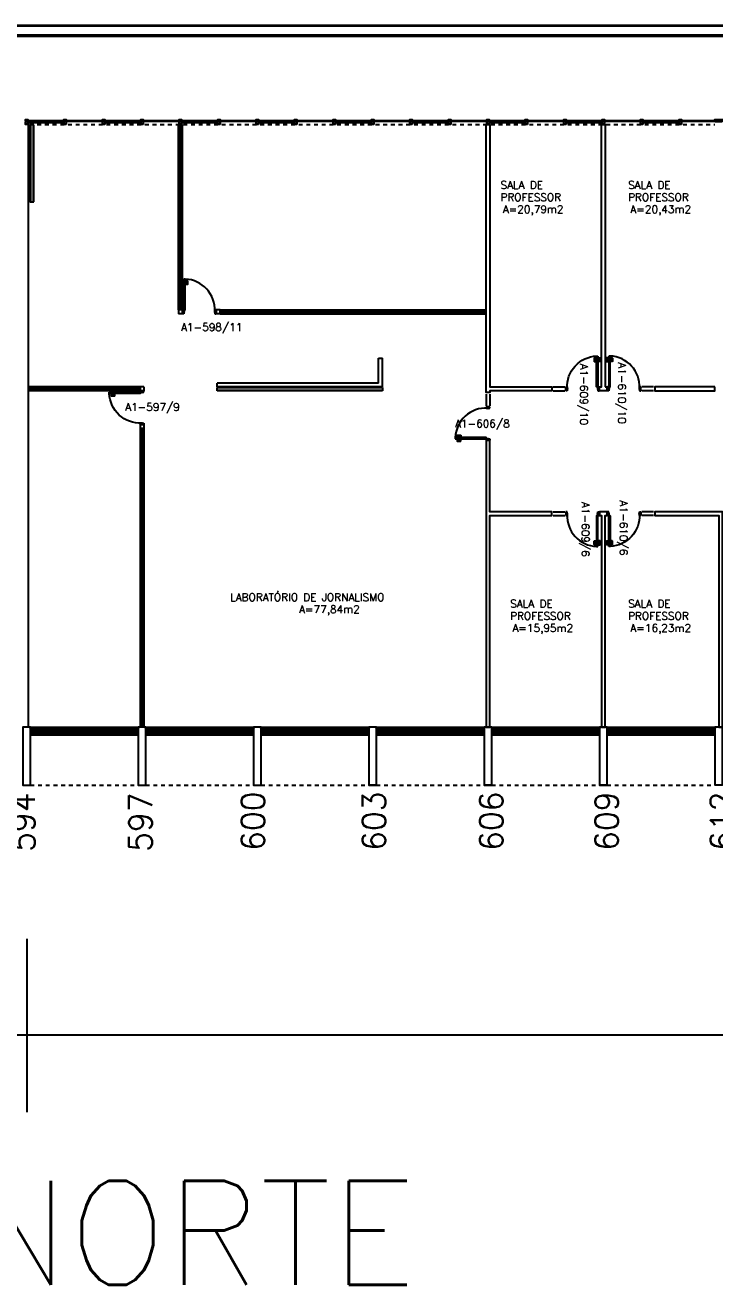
# Model space of a CAD drawing. Extents: x -16 to 243, y 482 to 579.
# Drawn here: x 126.25 to 144.19, y 481.71 to 514.44 of the extents above; entities that cross this region are included whole.
import ezdxf
from ezdxf.enums import TextEntityAlignment as Align

# ---------------------------------------------------------------- set-up
doc = ezdxf.new("R2010")
doc.units = 0
doc.header["$LTSCALE"] = 0.02
doc.header["$MEASUREMENT"] = 0
doc.linetypes.add('HIDDEN', pattern=[0.375, 0.25, -0.125])
doc.linetypes.add('HIDDEN2', pattern=[0.1875, 0.125, -0.0625])
doc.layers.get('0').update_dxf_attribs({"linetype": 'CONTINUOUS'})
for name, color, linetype in [('ALV', 2, 'CONTINUOUS'), ('AR-ALV-CRT', 2, 'CONTINUOUS'), ('AR-ALV-VT2', 2, 'CONTINUOUS'), ('AR-COB-PRJ', 1, 'HIDDEN'), ('AR-DIV', 2, 'CONTINUOUS'), ('AR-EST-CNC', 3, 'CONTINUOUS'), ('AR-EST-CNC-IDE', 2, 'CONTINUOUS'), ('AR-PIS', 1, 'CONTINUOUS'), ('BI-ESQ', 7, 'CONTINUOUS'), ('BI-POR', 7, 'CONTINUOUS'), ('BL-ESQ-01', 2, 'CONTINUOUS'), ('BL-ESQ-02', 2, 'CONTINUOUS'), ('BL-ESQ-PRJ', 1, 'HIDDEN'), ('BL-MOB-01', 121, 'CONTINUOUS'), ('DT-ESQ-CRT', 43, 'CONTINUOUS'), ('DT-ESQ-VT1', 1, 'CONTINUOUS'), ('DT-ESQ-VT2', 2, 'CONTINUOUS'), ('ESQ', 1, 'CONTINUOUS'), ('ESTR', 3, 'CONTINUOUS'), ('NOPILAR1', 2, 'CONTINUOUS'), ('PROJ', 1, 'HIDDEN2'), ('TEXTO', 2, 'CONTINUOUS'), ('TEXTO-ENDEREÇO', 2, 'CONTINUOUS'), ('TXT-IDENTIFICAÇÃO', 4, 'CONTINUOUS'), ('USO1', 2, 'CONTINUOUS'), ('ÁREA', 2, 'CONTINUOUS')]:
    doc.layers.add(name, color=color, linetype=linetype)
doc.styles.add('1', font='romans.shx')
doc.styles.add('LEGENDA', font='romans.shx', dxfattribs={"height": 0.2})
doc.styles.add('NOPILAR', font='simplex.shx', dxfattribs={"height": 0.6})
doc.styles.add('UNB-100', font='simplex.shx', dxfattribs={"height": 0.2})
doc.styles.add('UNB-100-1', font='simplex.shx', dxfattribs={"height": 0.2})
doc.dimstyles.new('1-600', dxfattribs={"dimtxt": 1.1, "dimasz": 2.5, "dimexe": 2, "dimexo": 4, "dimgap": 0.2, "dimtad": 1, "dimdec": 0, "dimzin": 4, "dimdsep": 46, "dimlunit": 6, "dimtxsty": '1', "dimblk1": 'NONE', "dimblk2": 'NONE', "dimsah": 1, "dimcen": 0, "dimclrd": 2, "dimclre": 2, "dimclrt": 2, "dimadec": 0, "dimazin": 0, "dimtfac": 1, "dimtdec": 0, "dimtmove": 2, "dimatfit": 3, "dimldrblk": 'NONE', "dimfxl": 0, "dimtolj": 1, "dimtzin": 0, "dimarcsym": 0})

# ---------------------------------------------------------------- blocks, each defined once
blk = doc.blocks.new('PILAR-SLN')
blk.add_lwpolyline([(0.197, -72.501), (0.197, -74.001), (-0.003, -74.001), (-0.003, -72.501)], close=True)
blk = doc.blocks.new('*D41')
at = {"color": 2, "linetype": 'ByBlock'}
for p, q in [((126.287, 490.695), (126.287, 486.195)), ((222.384, 490.695), (222.384, 486.195)), ((222.384, 488.195), (126.287, 488.195))]:
    blk.add_line(p, q, dxfattribs=at)
at = {"color": 2, "linetype": 'ByBlock', "insert": (174.335, 489.129), "char_height": 1.1, "attachment_point": 5, "style": '1'}
blk.add_mtext('\\A1;Comunicação', dxfattribs=at)
blk = doc.blocks.new('_NONE')
at = {"color": 0, "linetype": 'ByBlock'}
blk.add_circle((0, 0), 0.25, dxfattribs=at)
blk = doc.blocks.new('*D40')
at = {"color": 2, "linetype": 'ByBlock'}
for p, q in [((6.184, 490.695), (6.184, 486.195)), ((126.287, 490.695), (126.287, 486.195)), ((126.287, 488.195), (6.184, 488.195))]:
    blk.add_line(p, q, dxfattribs=at)
at = {"color": 2, "linetype": 'ByBlock', "insert": (66.235, 489.129), "char_height": 1.1, "attachment_point": 5, "style": '1'}
blk.add_mtext('\\A1;Arquitetura e Urbanismo', dxfattribs=at)
blk = doc.blocks.new('perfil')
at = {"layer": 'DT-ESQ-CRT', "color": 2}
for p, q in [((0.13, -5.879), (0.093, -5.879)), ((0.093, -5.879), (0.093, -5.881)), ((0.093, -5.881), (0.131, -5.881)), ((0.131, -5.779), (0.131, -5.878)), ((0.171, -5.777), (0.133, -5.777)), ((0.133, -5.879), (0.133, -5.78)), ((0.134, -5.779), (0.171, -5.779)), ((0.171, -5.779), (0.171, -5.777))]:
    blk.add_line(p, q, dxfattribs=at)
for centre, radius, start, end in [((0.13, -5.878), 0.001, 270, 0), ((0.133, -5.779), 0.002, 90, 180), ((0.131, -5.879), 0.002, 270, 0), ((0.134, -5.78), 0.001, 90, 180)]:
    blk.add_arc(centre, radius, start, end, dxfattribs=at)
blk = doc.blocks.new('ef01-p')
at = {"layer": 'DT-ESQ-CRT'}
for points in [[(0.032, 0.051, -0.414214), (0.03, 0.053), (0.03, 0.077, 0.414214), (0.029, 0.078), (0.004, 0.078, 0.414214), (0.003, 0.077), (0.003, 0.065), (0.001, 0.065), (0.001, 0.077, -0.414214), (0.004, 0.079), (0.03, 0.079, -0.414214), (0.031, 0.077), (0.031, 0.053, 0.414214), (0.033, 0.052), (0.045, 0.052, -1), (0.045, 0.049), (0.004, 0.049, -0.414214), (0.001, 0.051), (0.001, 0.064), (0.003, 0.064), (0.003, 0.052, 0.414214), (0.004, 0.051), (0.045, 0.051)], [(1.374, 0.051, 0.414214), (1.376, 0.053), (1.376, 0.077, -0.414214), (1.377, 0.078), (1.402, 0.078, -0.414214), (1.403, 0.077), (1.403, 0.065), (1.405, 0.065), (1.405, 0.077, 0.414214), (1.403, 0.079), (1.377, 0.079, 0.414214), (1.375, 0.077), (1.375, 0.053, -0.414214), (1.374, 0.052), (1.361, 0.052, 1), (1.361, 0.049), (1.403, 0.049, 0.414214), (1.405, 0.051), (1.405, 0.064), (1.403, 0.064), (1.403, 0.052, -0.414214), (1.402, 0.051), (1.361, 0.051)], [(1.4, 0.095), (1.365, 0.095, -0.414214), (1.364, 0.096), (1.364, 0.105), (1.362, 0.105), (1.362, 0.095, 0.414214), (1.364, 0.093), (1.4, 0.093, 1), (1.4, 0.096), (1.388, 0.096, -0.414214), (1.387, 0.097), (1.387, 0.116, 0.414214), (1.385, 0.118), (1.364, 0.118, 0.414214), (1.362, 0.116), (1.362, 0.106), (1.364, 0.106), (1.364, 0.116, -0.414214), (1.365, 0.117), (1.385, 0.117, -0.414214), (1.385, 0.116), (1.385, 0.097, 0.414214), (1.388, 0.095)], [(2.755, 0.095), (2.791, 0.095, 0.414214), (2.792, 0.096), (2.792, 0.105), (2.793, 0.105), (2.793, 0.095, -0.414214), (2.791, 0.093), (2.755, 0.093, -1), (2.755, 0.096), (2.767, 0.096, 0.414214), (2.768, 0.097), (2.768, 0.116, -0.414214), (2.77, 0.118), (2.791, 0.118, -0.414214), (2.793, 0.116), (2.793, 0.107), (2.792, 0.107), (2.792, 0.116, 0.414214), (2.791, 0.117), (2.771, 0.117, 0.414214), (2.77, 0.116), (2.77, 0.097, -0.414214), (2.768, 0.095)]]:
    blk.add_lwpolyline(points, format="xyb", dxfattribs=at)
for points in [[(0.042, 0.077), (0.031, 0.077), (0.031, 0.078), (0.042, 0.078, -0.414214), (0.044, 0.076), (0.044, 0.068, -0.414214), (0.042, 0.066), (0.031, 0.066), (0.031, 0.067), (0.042, 0.067, 0.414214), (0.043, 0.068), (0.043, 0.076, 0.414214)], [(1.365, 0.077), (1.375, 0.077), (1.375, 0.078), (1.364, 0.078, 0.414214), (1.362, 0.076), (1.362, 0.068, 0.414214), (1.364, 0.066), (1.375, 0.066), (1.375, 0.067), (1.365, 0.067, -0.414214), (1.364, 0.068), (1.364, 0.076, -0.414214)], [(1.397, 0.117), (1.387, 0.117), (1.387, 0.118), (1.398, 0.118, -0.414214), (1.4, 0.116), (1.4, 0.108, -0.414214), (1.398, 0.106), (1.387, 0.106), (1.387, 0.107), (1.397, 0.107, 0.414214), (1.398, 0.108), (1.398, 0.116, 0.414214)], [(2.758, 0.117), (2.768, 0.117), (2.768, 0.118), (2.757, 0.118, 0.414214), (2.755, 0.116), (2.755, 0.108, 0.414214), (2.757, 0.106), (2.768, 0.106), (2.768, 0.107), (2.758, 0.107, -0.414214), (2.757, 0.108), (2.757, 0.116, -0.414214)], [(2.796, 0.12), (2.769, 0.12), (2.769, 0.121), (2.797, 0.121, -0.414214), (2.799, 0.119), (2.799, 0.093, -0.414214), (2.797, 0.091), (2.769, 0.091), (2.769, 0.093), (2.796, 0.093, 0.414214), (2.797, 0.093), (2.797, 0.118, 0.414214)]]:
    blk.add_lwpolyline(points, format="xyb", close=True, dxfattribs=at)
at = {"layer": 'DT-ESQ-VT1'}
for p, q in [((0, 0), (2.8, 0)), ((0.001, 0.15), (2.799, 0.15)), ((0.001, 0.093), (1.364, 0.093)), ((0.001, 0.118), (1.416, 0.118)), ((0.03, 0.079), (1.377, 0.079)), ((0.045, 0.049), (2.76, 0.049)), ((1.4, 0.093), (2.767, 0.093)), ((1.416, 0.118), (2.767, 0.118)), ((2.768, 0.118), (2.77, 0.118)), ((2.791, 0.093), (2.797, 0.093)), ((2.797, 0.121), (2.799, 0.121))]:
    blk.add_line(p, q, dxfattribs=at)
at = {"layer": 'DT-ESQ-VT2'}
for p, q in [((0.033, 0.062), (1.373, 0.062)), ((0.033, 0.062), (0.033, 0.056)), ((0.033, 0.056), (1.373, 0.056)), ((1.373, 0.062), (1.373, 0.056)), ((1.389, 0.104), (2.767, 0.104)), ((1.389, 0.098), (1.389, 0.104)), ((1.389, 0.098), (2.767, 0.098)), ((2.767, 0.104), (2.767, 0.098))]:
    blk.add_line(p, q, dxfattribs=at)
at = {"extrusion": (0, 0, -1), "zscale": -1, "rotation": 180}
blk.add_blockref('perfil', (0.131, -5.729), dxfattribs=at)
at = {"rotation": 180}
blk.add_blockref('perfil', (2.931, -5.729), dxfattribs=at)
blk = doc.blocks.new('pm02')
at = {"layer": 'BL-ESQ-02', "color": 2}
for p, q in [((0.01, 0.1), (0.01, 0)), ((0.04, 0.1), (0.01, 0.1)), ((0.04, 0), (0.01, 0)), ((0.04, 0.1), (0.04, 0)), ((0.872, 0.1), (0.842, 0.1)), ((0.842, 0.1), (0.842, 0)), ((0.842, 0), (0.872, 0)), ((0.872, 0), (0.872, 0.1))]:
    blk.add_line(p, q, dxfattribs=at)
for points in [[(0.041, 0.901), (0.041, 0.101), (0.076, 0.101), (0.076, 0.901)], [(0.04, 0.043), (0.04, 0.058), (0.05, 0.058), (0.05, 0.043)], [(0.842, 0.043), (0.842, 0.058), (0.832, 0.058), (0.832, 0.043)]]:
    blk.add_lwpolyline(points, close=True, dxfattribs=at)
for points in [[(0, 0.01), (0, 0.09), (0.01, 0.09)], [(0.01, 0.01), (0, 0.01)]]:
    blk.add_lwpolyline(points, dxfattribs=at)
at = {"layer": 'DT-ESQ-VT1'}
for points in [[(0.034, 0.855), (-0.01, 0.855, 0.414214), (-0.019, 0.846), (-0.019, 0.766, 0.414214), (-0.01, 0.757), (0.019, 0.757), (0.019, 0.775), (-0.001, 0.775), (-0.001, 0.837), (0.034, 0.837)], [(0.083, 0.855), (0.127, 0.855, -0.414214), (0.136, 0.846), (0.136, 0.766, -0.414214), (0.127, 0.757), (0.098, 0.757), (0.098, 0.775), (0.118, 0.775), (0.118, 0.837), (0.083, 0.837)]]:
    blk.add_lwpolyline(points, format="xyb", dxfattribs=at)
for points in [[(0.041, 0.872), (0.041, 0.82), (0.034, 0.82), (0.034, 0.872)], [(0.076, 0.872), (0.076, 0.82), (0.083, 0.82), (0.083, 0.872)], [(0.04, 0.1), (0.04, 0.075), (0.041, 0.075), (0.041, 0.1)], [(0.041, 0.101), (0.066, 0.101), (0.066, 0.1), (0.041, 0.1)]]:
    blk.add_lwpolyline(points, close=True, dxfattribs=at)
blk.add_arc((0.041, 0.1), 0.802, 357.498, 87.498, dxfattribs=at)
blk = doc.blocks.new('em02')
at = {"layer": 'BL-ESQ-01', "color": 1}
for p, q in [((0.33, 0.1), (0.03, 0.1)), ((0.33, 0), (0.03, 0))]:
    blk.add_line(p, q, dxfattribs=at)
blk = doc.blocks.new('ef02-p')
at = {"layer": 'BL-ESQ-01', "color": 2}
for p, q in [((0.03, -0.038), (0.97, -0.038)), ((0.03, -0.048), (0.97, -0.048))]:
    blk.add_line(p, q, dxfattribs=at)
blk.add_lwpolyline([(0.983, -0.067), (0.983, -0.073), (0.018, -0.073), (0.018, -0.067)], close=True, dxfattribs=at)
at = {"layer": 'BL-ESQ-02', "color": 2}
blk.add_lwpolyline([(0.03, 0.017), (0.01, 0.017), (0.01, 0), (-0.01, 0), (-0.01, 0.017), (-0.03, 0.017), (-0.03, -0.053), (-0.016, -0.053), (-0.016, -0.068), (-0.015, -0.068), (-0.015, -0.075), (-0.03, -0.075), (-0.03, -0.11), (0.03, -0.11), (0.03, -0.075), (0.015, -0.075), (0.015, -0.068), (0.017, -0.068), (0.017, -0.053), (0.03, -0.053)], close=True, dxfattribs=at)
at = {"layer": 'DT-ESQ-CRT', "color": 2}
for p, q in [((-0.016, -0.068), (-0.016, -0.053)), ((-0.015, -0.068), (-0.016, -0.068)), ((0.015, -0.068), (0.017, -0.068)), ((0.017, -0.068), (0.017, -0.053))]:
    blk.add_line(p, q, dxfattribs=at)
at = {"layer": 'DT-ESQ-VT1'}
for p, q in [((0.017, -0.066), (0.984, -0.066)), ((0.03, -0.033), (0.97, -0.033)), ((0.03, -0.053), (0.97, -0.053)), ((0.03, -0.075), (0.97, -0.075)), ((0.03, -0.078), (0.97, -0.078))]:
    blk.add_line(p, q, dxfattribs=at)
blk = doc.blocks.new('ef03a-p')
at = {"layer": 'BL-ESQ-01'}
blk.add_lwpolyline([(0.982, -0.067), (0.982, -0.073), (0.018, -0.073), (0.018, -0.067)], close=True, dxfattribs=at)
at = {"layer": 'BL-ESQ-02'}
blk.add_lwpolyline([(0.03, 0.017), (0.01, 0.017), (0.01, 0), (-0.01, 0), (-0.01, 0.017), (-0.03, 0.017), (-0.03, -0.053), (-0.016, -0.053), (-0.016, -0.068), (-0.015, -0.068), (-0.015, -0.075), (-0.03, -0.075), (-0.03, -0.11), (0.03, -0.11), (0.03, -0.075), (0.015, -0.075), (0.015, -0.068), (0.017, -0.068), (0.017, -0.053), (0.03, -0.053)], close=True, dxfattribs=at)
at = {"layer": 'DT-ESQ-CRT'}
for p, q in [((-0.016, -0.068), (-0.016, -0.053)), ((-0.015, -0.068), (-0.016, -0.068)), ((0.015, -0.068), (0.017, -0.068)), ((0.017, -0.068), (0.017, -0.053))]:
    blk.add_line(p, q, dxfattribs=at)
at = {"layer": 'DT-ESQ-VT1'}
for p, q in [((0.017, -0.066), (0.984, -0.066)), ((0.03, -0.075), (0.97, -0.075)), ((0.03, -0.078), (0.97, -0.078))]:
    blk.add_line(p, q, dxfattribs=at)
blk = doc.blocks.new('ef03b-p')
at = {"layer": 'BL-ESQ-01'}
blk.add_lwpolyline([(0.912, -0.067), (0.912, -0.073), (0.018, -0.073), (0.018, -0.067)], close=True, dxfattribs=at)
at = {"layer": 'BL-ESQ-02'}
for points in [[(0.03, 0.017), (0.01, 0.017), (0.01, 0), (-0.01, 0), (-0.01, 0.017), (-0.03, 0.017), (-0.03, -0.053), (-0.016, -0.053), (-0.016, -0.068), (-0.015, -0.068), (-0.015, -0.075), (-0.03, -0.075), (-0.03, -0.11), (0.03, -0.11), (0.03, -0.075), (0.015, -0.075), (0.015, -0.068), (0.017, -0.068), (0.017, -0.053), (0.03, -0.053)], [(1.087, -0.053), (0.914, -0.053), (0.914, -0.068), (0.915, -0.068), (0.915, -0.075), (0.9, -0.075), (0.9, -0.11), (1.1, -0.11), (1.1, -0.075), (1.085, -0.075), (1.085, -0.068), (1.087, -0.068), (1.087, -0.053)]]:
    blk.add_lwpolyline(points, close=True, dxfattribs=at)
at = {"layer": 'DT-ESQ-CRT'}
for p, q in [((-0.016, -0.068), (-0.016, -0.053)), ((-0.015, -0.068), (-0.016, -0.068)), ((0.015, -0.068), (0.017, -0.068)), ((0.017, -0.068), (0.017, -0.053))]:
    blk.add_line(p, q, dxfattribs=at)
at = {"layer": 'DT-ESQ-VT1'}
for p, q in [((0.017, -0.066), (0.914, -0.066)), ((0.03, -0.075), (0.9, -0.075)), ((0.03, -0.078), (0.9, -0.078))]:
    blk.add_line(p, q, dxfattribs=at)

msp = doc.modelspace()

# ---------------------------------------------------------------- linework, layer by layer
msp.add_line((144.179, 504.942), (144.187, 504.942))
at = {"layer": 'ALV'}
for p, q in [((6.209, 514.441), (222.384, 514.441)), ((6.209, 514.191), (222.184, 514.191))]:
    msp.add_line(p, q, dxfattribs=at)
at = {"layer": 'AR-ALV-CRT'}
msp.add_lwpolyline([(126.337, 496.195), (126.337, 511.86)], dxfattribs=at)
at = {"layer": 'AR-ALV-VT2'}
for p, q in [((120.287, 514.426), (222.187, 514.426)), ((120.287, 514.156), (222.187, 514.156))]:
    msp.add_line(p, q, dxfattribs=at)
at = {"layer": 'AR-COB-PRJ'}
for p, q in [((126.384, 494.695), (129.184, 494.695)), ((129.384, 494.695), (132.184, 494.695)), ((132.384, 494.695), (135.184, 494.695)), ((135.384, 494.695), (138.184, 494.695)), ((138.384, 494.695), (141.184, 494.695)), ((141.384, 494.695), (144.184, 494.695))]:
    msp.add_line(p, q, dxfattribs=at)
at = {"layer": 'AR-DIV'}
for p, q in [((130.237, 507.042), (130.237, 506.942)), ((130.337, 507.042), (130.237, 507.042)), ((130.337, 507.042), (130.337, 506.942)), ((131.319, 507.042), (131.219, 507.042)), ((131.219, 506.942), (131.219, 507.042)), ((131.319, 506.942), (131.319, 507.042)), ((130.337, 506.942), (130.237, 506.942)), ((131.319, 506.942), (131.219, 506.942)), ((135.441, 505.792), (135.541, 505.792)), ((135.441, 505.142), (135.441, 505.792)), ((135.541, 505.042), (135.541, 505.792)), ((135.441, 505.142), (131.241, 505.142)), ((131.241, 505.042), (131.241, 505.142)), ((129.237, 505.042), (129.237, 504.942)), ((129.337, 505.042), (129.237, 505.042)), ((129.337, 504.942), (129.237, 504.942)), ((129.337, 505.042), (129.337, 504.942)), ((135.541, 505.042), (131.241, 505.042)), ((129.237, 504.06), (129.237, 503.96)), ((129.337, 504.06), (129.237, 504.06)), ((129.337, 503.96), (129.237, 503.96)), ((129.337, 504.06), (129.337, 503.96))]:
    msp.add_line(p, q, dxfattribs=at)
for points in [[(138.337, 511.861), (138.337, 505.042), (139.945, 505.042), (139.945, 504.942), (138.337, 504.942), (138.337, 504.892), (138.237, 504.892), (138.237, 504.892), (138.237, 504.892), (138.237, 505.042), (138.237, 505.042), (138.237, 511.861), (138.337, 511.861)], [(141.337, 505.042), (141.387, 505.042), (141.387, 504.942), (141.187, 504.942), (141.187, 505.042), (141.237, 505.042), (141.237, 511.861), (141.337, 511.861), (141.337, 505.042)], [(138.237, 503.65), (138.237, 496.195), (138.337, 496.195), (138.337, 501.695), (139.945, 501.695), (139.945, 501.795), (138.337, 501.795), (138.337, 503.65), (138.237, 503.65), (138.237, 503.65)], [(141.237, 496.195), (141.337, 496.195), (141.337, 501.695), (141.387, 501.695), (141.387, 501.795), (141.187, 501.795), (141.187, 501.695), (141.237, 501.695), (141.237, 496.195)]]:
    msp.add_lwpolyline(points, dxfattribs=at)
for points in [[(131.209, 507.032), (131.219, 507.032), (131.219, 506.952), (131.209, 506.952)], [(144.187, 505.042), (142.629, 505.042), (142.629, 504.942), (144.187, 504.942)], [(129.327, 504.07), (129.247, 504.07), (129.247, 504.06), (129.327, 504.06)], [(141.237, 501.795), (141.237, 501.795)], [(144.387, 496.195), (144.387, 501.795), (142.629, 501.795), (142.629, 501.695), (144.287, 501.695), (144.287, 496.195)]]:
    msp.add_lwpolyline(points, close=True, dxfattribs=at)
at = {"layer": 'AR-EST-CNC'}
for points in [[(126.187, 496.195), (126.187, 494.695), (126.387, 494.695), (126.387, 496.195), (126.187, 496.195)], [(126.187, 496.195), (126.187, 494.695), (126.387, 494.695), (126.387, 496.195), (126.187, 496.195)], [(129.187, 496.195), (129.187, 494.695), (129.387, 494.695), (129.387, 496.195), (129.187, 496.195)], [(129.187, 496.195), (129.187, 494.695), (129.387, 494.695), (129.387, 496.195), (129.187, 496.195)], [(132.187, 496.195), (132.187, 494.695), (132.387, 494.695), (132.387, 496.195), (132.187, 496.195)], [(132.187, 496.195), (132.187, 494.695), (132.387, 494.695), (132.387, 496.195), (132.187, 496.195)], [(135.187, 496.195), (135.187, 494.695), (135.387, 494.695), (135.387, 496.195), (135.187, 496.195)], [(135.187, 496.195), (135.187, 494.695), (135.387, 494.695), (135.387, 496.195), (135.187, 496.195)], [(138.187, 496.195), (138.187, 494.695), (138.387, 494.695), (138.387, 496.195), (138.187, 496.195)], [(138.187, 496.195), (138.187, 494.695), (138.387, 494.695), (138.387, 496.195), (138.187, 496.195)], [(141.187, 496.195), (141.187, 494.695), (141.387, 494.695), (141.387, 496.195), (141.187, 496.195)], [(141.187, 496.195), (141.187, 494.695), (141.387, 494.695), (141.387, 496.195), (141.187, 496.195)]]:
    msp.add_lwpolyline(points, dxfattribs=at)
at = {"layer": 'AR-PIS'}
for p, q in [((129.187, 495.995), (126.387, 495.995)), ((132.187, 495.995), (129.387, 495.995)), ((135.187, 495.995), (132.387, 495.995)), ((138.187, 495.995), (135.387, 495.995)), ((141.187, 495.995), (138.387, 495.995)), ((144.187, 495.995), (141.387, 495.995))]:
    msp.add_line(p, q, dxfattribs=at)
at = {"layer": 'BL-ESQ-01'}
for p, q in [((130.237, 507.042), (130.237, 511.861)), ((130.337, 507.042), (130.337, 511.861)), ((131.319, 507.042), (138.237, 507.042)), ((131.319, 506.942), (138.237, 506.942)), ((129.237, 505.042), (126.362, 505.042)), ((129.237, 504.942), (126.362, 504.942)), ((129.237, 503.96), (129.237, 496.195)), ((129.337, 503.96), (129.337, 496.195))]:
    msp.add_line(p, q, dxfattribs=at)
at = {"layer": 'BL-ESQ-02'}
for p, q in [((130.337, 511.861), (130.237, 511.861)), ((130.284, 507.042), (130.284, 511.861)), ((130.29, 507.042), (130.29, 511.861)), ((131.319, 506.995), (138.237, 506.995)), ((131.319, 506.989), (138.237, 506.989)), ((129.237, 504.995), (126.362, 504.995)), ((129.237, 504.989), (126.362, 504.989)), ((129.284, 503.96), (129.284, 496.195)), ((129.29, 503.96), (129.29, 496.195))]:
    msp.add_line(p, q, dxfattribs=at)
at = {"layer": 'BL-ESQ-PRJ'}
msp.add_line((126.362, 511.861), (144.187, 511.861), dxfattribs=at)
at = {"layer": 'BL-MOB-01', "color": 2}
for p, q in [((126.472, 511.847), (126.372, 511.847)), ((126.372, 511.847), (126.372, 509.847)), ((126.382, 511.847), (126.382, 509.847)), ((126.462, 509.847), (126.462, 511.847)), ((126.472, 509.847), (126.472, 511.847)), ((126.372, 509.847), (126.472, 509.847)), ((131.241, 505.027), (135.541, 505.027)), ((131.241, 504.937), (131.241, 505.027)), ((135.541, 504.947), (131.241, 504.947)), ((135.541, 504.937), (131.241, 504.937)), ((135.541, 505.027), (135.541, 504.937))]:
    msp.add_line(p, q, dxfattribs=at)
at = {"layer": 'ESQ'}
for p, q in [((126.384, 496.195), (129.184, 496.195)), ((126.384, 496.12), (129.184, 496.12)), ((126.384, 496.045), (129.184, 496.045)), ((129.384, 496.195), (132.184, 496.195)), ((129.384, 496.12), (132.184, 496.12)), ((129.384, 496.045), (132.184, 496.045)), ((132.384, 496.195), (135.184, 496.195)), ((132.384, 496.12), (135.184, 496.12)), ((132.384, 496.045), (135.184, 496.045)), ((135.384, 496.195), (138.184, 496.195)), ((135.384, 496.12), (138.184, 496.12)), ((135.384, 496.045), (138.184, 496.045)), ((138.384, 496.195), (141.184, 496.195)), ((138.384, 496.12), (141.184, 496.12)), ((138.384, 496.045), (141.184, 496.045)), ((141.384, 496.195), (144.184, 496.195)), ((141.384, 496.12), (144.184, 496.12)), ((141.384, 496.045), (144.184, 496.045))]:
    msp.add_line(p, q, dxfattribs=at)
at = {"layer": 'ESTR'}
for points in [[(126.387, 494.695), (126.387, 496.195), (126.187, 496.195), (126.187, 494.695)], [(129.387, 494.695), (129.387, 496.195), (129.187, 496.195), (129.187, 494.695)], [(132.387, 494.695), (132.387, 496.195), (132.187, 496.195), (132.187, 494.695)]]:
    msp.add_lwpolyline(points, close=True, dxfattribs=at)
at = {"layer": 'PROJ'}
for p, q in [((126.384, 494.695), (129.184, 494.695)), ((129.384, 494.695), (132.184, 494.695)), ((132.384, 494.695), (135.184, 494.695)), ((135.384, 494.695), (138.184, 494.695)), ((138.384, 494.695), (141.184, 494.695)), ((141.384, 494.695), (144.184, 494.695))]:
    msp.add_line(p, q, dxfattribs=at)

# ---------------------------------------------------------------- block references
at = {"layer": 'BI-ESQ', "xscale": -1}
for name, p, rotation in [('ef02-p', (126.287, 511.878), 180.0000257086493), ('ef03a-p', (127.287, 511.878), 180.0000257086493), ('ef02-p', (128.287, 511.878), 180.0000257086493), ('ef03a-p', (129.287, 511.878), 180.0000257086493), ('ef02-p', (130.287, 511.878), 180.0000257086493), ('ef03a-p', (131.287, 511.878), 180.0000257086493), ('ef02-p', (132.287, 511.878), 180.0000257086493), ('ef03a-p', (133.287, 511.878), 180.0000257086493), ('ef02-p', (134.287, 511.878), 180.0000257086493), ('ef03a-p', (135.287, 511.878), 180.0000257086493), ('ef02-p', (136.287, 511.878), 180.0000257086493), ('ef03a-p', (137.287, 511.878), 180.0000257086493), ('ef02-p', (138.287, 511.878), 180.0000257086493), ('ef03a-p', (139.287, 511.878), 180.0000257086493), ('ef02-p', (140.287, 511.878), 180.0000257086493), ('ef03a-p', (141.287, 511.878), 180.0000257086493), ('ef02-p', (142.287, 511.878), 180.0000257086493), ('ef03b-p', (143.287, 511.878), 180.0000257086297), ('em02', (138.237, 504.522), 270.0000258043692), ('em02', (142.259, 505.042), 180.0000258055482), ('em02', (140.315, 501.695), 2.580435289445404e-05)]:
    msp.add_blockref(name, p, dxfattribs=dict(at, rotation=rotation))
at = {"layer": 'BI-ESQ'}
for name, p, rotation in [('em02', (140.315, 505.042), 180.0000258043561), ('em02', (142.259, 501.695), 2.580555467868789e-05), ('ef01-p', (126.387, 496.045), 2.580435614390616e-05), ('ef01-p', (129.387, 496.045), 2.580435614390616e-05), ('ef01-p', (132.387, 496.045), 2.580435614390616e-05), ('ef01-p', (135.387, 496.045), 2.580435614390616e-05), ('ef01-p', (138.387, 496.045), 2.580435614390616e-05), ('ef01-p', (141.387, 496.045), 2.580435614390616e-05)]:
    msp.add_blockref(name, p, dxfattribs=dict(at, rotation=rotation))
at = {"layer": 'BI-POR'}
for p, rotation in [((130.337, 506.942), 2.561158420044011e-05), ((141.387, 504.942), 2.580435614390616e-05), ((138.337, 503.65), 90.00002580439524), ((141.187, 501.795), 180.0000258030241)]:
    msp.add_blockref('pm02', p, dxfattribs=dict(at, rotation=rotation))
at = {"layer": 'BI-POR', "xscale": -1}
for p, rotation in [((141.187, 504.942), 2.580568167154241e-05), ((129.337, 504.942), 90.00002580564586), ((141.387, 501.795), 180.0000258043529)]:
    msp.add_blockref('pm02', p, dxfattribs=dict(at, rotation=rotation))
at = {"layer": 'ESTR', "xscale": -1}
for p in [(135.381, 568.697), (138.381, 568.697), (141.381, 568.697), (144.381, 568.697)]:
    msp.add_blockref('PILAR-SLN', p, dxfattribs=at)

# ---------------------------------------------------------------- texts
at = {"layer": 'AR-EST-CNC-IDE', "style": 'NOPILAR'}
for s, p in [('594', (126.497, 492.959)), ('597', (129.547, 492.959)), ('600', (132.471, 492.984)), ('603', (135.621, 492.984)), ('606', (138.671, 492.984)), ('609', (141.671, 492.984)), ('612', (144.671, 492.984))]:
    msp.add_text(s, height=0.6, rotation=90, dxfattribs=at).set_placement(p)
at = {"layer": 'NOPILAR1', "style": 'NOPILAR'}
for s, p in [('594', (126.497, 492.959)), ('594', (126.497, 492.959)), ('597', (129.547, 492.959)), ('597', (129.547, 492.959)), ('600', (132.471, 492.984)), ('600', (132.471, 492.984)), ('603', (135.621, 492.984)), ('603', (135.621, 492.984)), ('606', (138.671, 492.984)), ('606', (138.671, 492.984)), ('609', (141.671, 492.984)), ('609', (141.671, 492.984)), ('612', (144.671, 492.984)), ('612', (144.671, 492.984))]:
    msp.add_text(s, height=0.6, rotation=90, dxfattribs=at).set_placement(p)
at = {"layer": 'TEXTO', "style": 'UNB-100'}
for s, p in [('SALA DE', (138.611, 510.189)), ('SALA DE', (141.93, 510.189)), ('PROFESSOR', (138.611, 509.871)), ('PROFESSOR', (141.93, 509.871)), ('LABORATÓRIO DE JORNALISMO ', (131.578, 499.476)), ('SALA DE', (138.862, 499.308)), ('PROFESSOR', (138.862, 498.99)), ('SALA DE', (141.93, 499.308)), ('PROFESSOR', (141.93, 498.99))]:
    msp.add_text(s, height=0.2, dxfattribs=at).set_placement(p)
at = {"layer": 'TEXTO-ENDEREÇO', "style": 'UNB-100-1'}
for s, rotation, p in [('A1-598/11', 360, (130.302, 506.493)), ('A1-609/10', 270, (140.682, 505.642)), ('A1-610/10', 270, (141.672, 505.677)), ('A1-597/9', 360, (128.848, 504.42)), ('A1-606/8', 360, (137.429, 503.988)), ('A1-609/6', 270, (140.723, 502.049)), ('A1-610/6', 270, (141.713, 502.085))]:
    msp.add_text(s, height=0.2, rotation=rotation, dxfattribs=at).set_placement(p)
at = {"layer": 'TXT-IDENTIFICAÇÃO', "color": 4, "style": 'LEGENDA'}
msp.add_text('ALA NORTE', height=2.7, dxfattribs=at).set_placement((116.847, 481.708))
at = {"layer": 'ÁREA', "style": 'UNB-100'}
for s, p in [('A=20,79m2', (139.46, 509.558)), ('A=20,43m2', (142.778, 509.558)), ('A=77,84m2', (134.16, 499.163)), ('A=15,95m2', (139.71, 498.676)), ('A=16,23m2', (142.778, 498.676))]:
    msp.add_text(s, height=0.2, dxfattribs=at).set_placement(p, align=Align.CENTER)

# ---------------------------------------------------------------- dimensions: what is measured, and where the dimension line sits
at = {"layer": 'USO1'}
for p1, p2, text, picture, middle in [((126.287, 494.695), (6.184, 494.695), 'Arquitetura e Urbanismo', '*D40', (66.235, 489.129)), ((222.384, 494.695), (126.287, 494.695), 'Comunicação', '*D41', (174.335, 489.129))]:
    dim = msp.add_aligned_dim(p1=p1, p2=p2, distance=6.5, text=text, dimstyle='1-600', dxfattribs=at)
    dim.commit()
    dim.dimension.update_dxf_attribs({"geometry": picture, "text_midpoint": middle})

doc.saveas('drawing.dxf')
